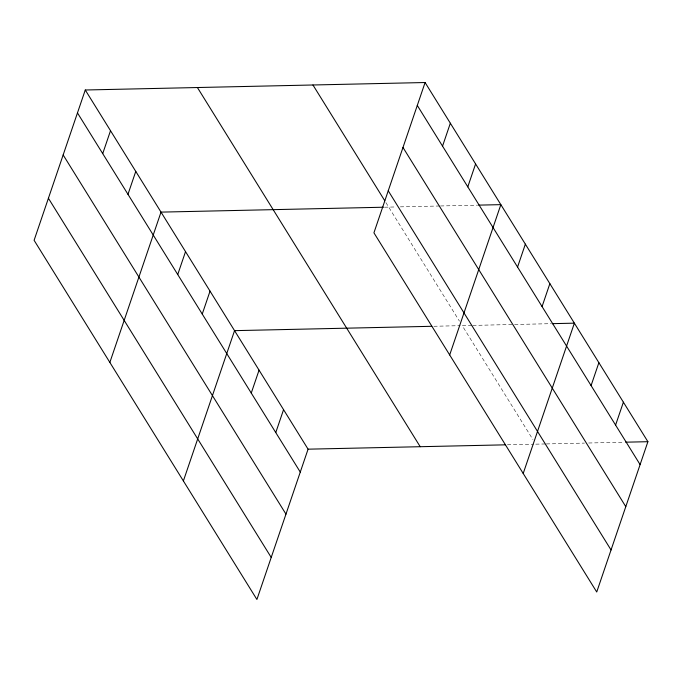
<?xml version="1.0" encoding="UTF-8"?>
<svg xmlns="http://www.w3.org/2000/svg" width="682" height="682" viewBox="0 0 682 682"><rect width="100%" height="100%" fill="white"/><g stroke="black" fill="none" stroke-linecap="round" stroke-linejoin="round"><path stroke-width="0.51" stroke-dasharray="3.41 2.56" d="M384.503 207.2L396.114 206.944M400.343 206.851L439.489 205.99M440.546 205.964L477.571 205.154M433.871 326.26L460.128 325.681M471.756 325.425L462.234 325.638L532.974 439.677M472.814 325.399L551.099 323.677M507.399 444.792L533.656 444.212M535.762 444.161L545.276 443.956M546.342 443.931L584.423 443.095M588.651 443.002L623.57 442.234M385.901 202.588L459.446 321.145"/><path stroke-width="1.02" d="M85.267 89.998L34.1 240.303L256.909 599.478L308.076 449.174L85.267 89.998L425.091 82.522L647.9 441.697L596.733 592.002L373.924 232.826L425.091 82.522M102.718 153.612L110.518 130.705M127.977 194.319L135.769 171.412M109.853 362.423L161.02 212.119L383.455 207.226M177.738 274.539L185.53 251.632M202.247 314.044L210.039 291.137M183.381 480.955L234.548 330.651L431.774 326.303M251.257 393.062L259.058 370.156M275.767 432.576L283.567 409.669M442.541 146.136L450.342 123.229M467.801 186.842L475.593 163.936M449.677 354.947L500.844 204.643L478.628 205.129M517.561 267.054L525.353 244.147M542.071 306.568L549.863 283.661M523.205 473.47L574.372 323.166L552.156 323.66M591.081 385.586L598.881 362.679M615.59 425.091L623.391 402.184M308.076 449.174L505.294 444.834M625.684 442.183L647.9 441.697M417.29 105.429L640.1 464.604M402.985 147.465L625.786 506.641M388.237 190.781L611.046 549.956M312.953 84.986L384.776 200.772M197.413 87.535L420.214 446.71M77.467 112.905L300.276 472.08M63.162 154.95L285.963 514.126M48.413 198.266L271.223 557.441"/></g></svg>
